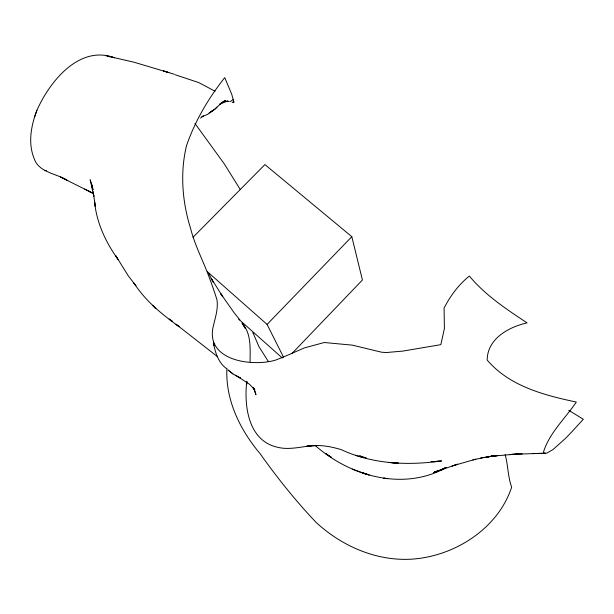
<?xml version="1.0" encoding="UTF-8"?>
<svg xmlns="http://www.w3.org/2000/svg" width="614" height="614" viewBox="0 0 614 614"><rect width="100%" height="100%" fill="white"/><g stroke="black" fill="none" stroke-linecap="round" stroke-linejoin="round"><path stroke-width="0.92" d="M226.881 368.27C225.399 400.044 240.005 429.831 260.052 453.616C277.229 477.807 295.864 501.116 316.31 522.614C342.175 546.36 376.958 561.541 412.493 559.108C454.874 556.031 497.977 528.677 511.654 487.178C507.839 476.756 508.123 465.328 505.168 454.598M246.698 381.639L246.651 384.287L246.774 381.486M246.774 381.302C243.911 406.115 248.317 440.545 277.121 447.145C288.473 450.231 300.292 446.877 311.72 445.718C321.805 444.897 331.706 446.746 341.323 449.671C372.591 464.307 407.949 465.658 441.681 460.937L436.308 461.329M105.47 55.621L114.511 57.754C79.152 44.561 49.481 81.831 36.917 110.328C31.091 125.509 27.799 143.054 34.161 158.612C38.928 172.565 55.981 173.34 67.003 180.155L60.579 177.047L91.072 192.328L84.663 189.074M36.917 110.328L34.507 117.144M232.207 102.239L233.097 102.315L233.75 101.54M291.819 353.687L362.421 280.007L351.822 236.682L264.918 164.583L192.98 237.319M283.53 357.21L267.082 324.415L351.822 236.682M220.188 103.797L225.315 100.412C219.236 103.72 215.529 110.175 209.159 112.892M214.393 109.699L216.911 107.135M200.509 118.126L203.364 115.954L201.983 116.637M230.357 101.548L233.205 99.56M210.617 111.817L213.595 109.906L207.755 114.273L202.098 116.675M443.838 468.835C401.541 490.885 349.443 475.72 315.281 445.534M219.459 104.28L227.441 101.087L229.275 101.571M443.861 468.82L441.005 470.263L444.713 468.405M442.517 469.15L444.92 468.106M442.456 469.18L444.674 468.236M445.035 468.052L442.579 469.081L446.508 467.446M441.75 469.411L433.584 472.619L438.434 470.738L433.837 472.519L437.652 471.076M434.259 472.327L439.056 470.539M452.034 466.133L457.56 464.184L435.587 471.798L440.722 470.048M453.876 465.481L475.85 459.157M436.5 471.483L437.582 471.122M472.811 459.917L483.425 457.591M480.624 458.105L489.128 456.586M483.525 457.622L492.658 456.125L487.04 456.931M224.739 101.494L227.441 101.087M490.218 456.478L497.854 455.511L487.792 456.778L493.372 456.056M491.07 456.356L496.68 455.642M488.821 456.624L494.447 455.933M492.267 456.202L517.433 454.007L510.111 454.483M311.72 445.718L306.777 446.217L316.671 445.68M434.39 461.598L433.131 461.72L439.24 461.152M223.818 101.686L228.208 101.31M431.059 461.667L434.535 461.444M512.13 454.345L546.821 453.117L553.03 449.555L565.448 438.419A355.452 43.709 -50.2 0 0 571.642 432.033L583.3 419.247L568.725 410.298M522.245 453.876L516.996 454.053L518.346 454.015M536.636 453.523L537.419 453.516L532.392 453.585L541.548 453.424M540.949 453.431L545.324 453.401L544.204 453.186L543.474 452.058C549.384 432.901 565.31 418.372 576.316 402.055C544.104 395.232 509.405 386.183 487.178 360.057C487.339 338.636 508.783 326.993 527.081 322.88C506.412 309.233 485.329 295.257 469.349 276.047C458.558 284.735 450.354 295.825 444.075 308.082L444.406 328.574L440.837 344.661L402.776 351.093L386.429 352.528L381.685 352.229L352.313 345.137L324.284 342.52L304.36 347.9L292.264 353.203A365.376 313.931 -24.4 0 1 275.755 360.05C253.636 366.773 208.154 361.554 212.621 329.434C214.516 319.602 218.484 309.963 216.972 299.793C214.585 292.21 211.983 284.689 209.182 277.244C203.127 260.85 194.853 245.339 190.547 228.301C182.266 201.799 179.917 172.664 186.556 145.564C195.098 120.881 208.553 98.063 224.747 77.625L231.724 94.264L233.988 102.392L233.097 102.315M391.855 462.733L398.463 463.194L388.969 462.511M387.695 478.659L383.742 478.199L387.396 478.636M175.213 74.77L198.767 82.583L215.084 91.233M44.906 170.446L46.38 170.7M112.009 57.148L134.121 62.244L174.391 74.279M362.083 456.762L362.736 456.993L359.558 455.857L366.266 457.937M355.337 455.189L361.646 457.023M167.422 72.13L163.593 70.963L168.896 72.582M366.512 474.315L352.236 469.127M107.742 56.097L109.776 56.887M235.223 375.208L240.511 378.086L232.906 373.888L228.07 370.042L232.906 373.888M88.8 191.169L92.752 193.479M237.641 376.528L249.384 384.157L254.841 389.813L253.075 387.841L254.426 389.951L253.367 387.327L255.954 394.741L254.626 390.136M217.502 356.68L176.011 324.246L179.211 326.74C162.05 314.437 145.434 300.96 133.898 282.985L135.901 285.748L128.219 275.732L115.823 255.823L118.034 259.538M207.425 271.726L267.082 324.415M226.121 368.339C217.978 362.183 214.808 351.546 213.388 341.806M238.7 319.18L282.356 358.031M239.867 319.932L233.965 312.526L220.756 293.722L222.744 296.677L211.262 278.403L213.219 282.141L208.806 273.667M194.968 123.475L224.448 164.115L240.243 189.511M268.41 361.592L258.862 346.488L253.214 333.264M117.535 258.694C105.516 241.832 96.575 222.483 94.548 201.714L95.262 206.174L93.205 191.829L93.873 196.434L90.151 179.718L92.407 186.487M242.599 323.908L245.262 328.26L241.985 323.033C251.556 333.717 250.098 348.514 250.067 361.746M92.56 186.909L91.839 185.144L92.484 186.549M91.839 185.144L92.453 186.625M252.922 332.427L253.214 333.356M91.816 185.704L93.021 189.726M91.97 186.203L93.006 189.665M213.664 343.464L214.033 345.82M369.022 474.914L363.465 473.24L369.022 474.914M366.005 473.97L361.799 472.534L367.648 474.53L366.005 473.97M330.992 457.077L326.034 453.769L330.992 457.077M172.588 321.529L169.257 319.103L172.588 321.529M155.695 308.489L152.709 305.358L155.695 308.489M92.607 187.646L91.616 186.28L92.568 187.631"/></g></svg>
